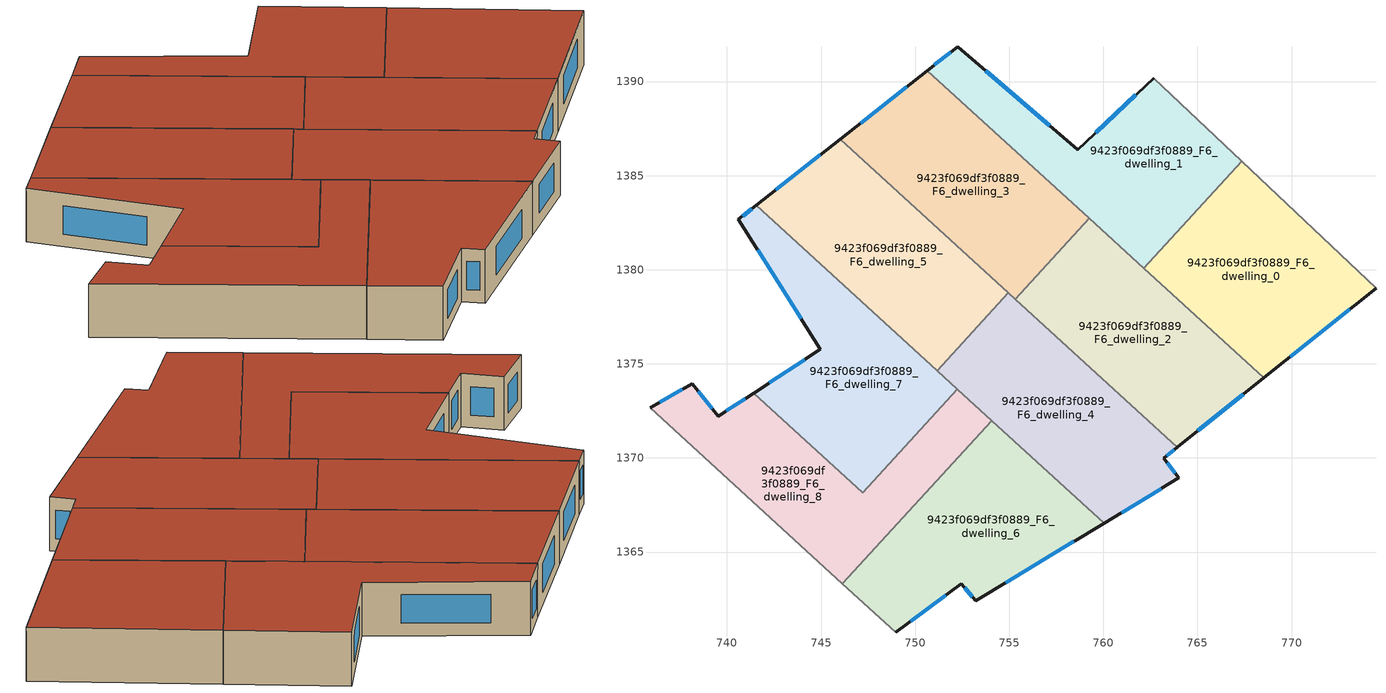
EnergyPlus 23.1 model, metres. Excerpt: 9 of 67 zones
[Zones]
9423f069df3f0889_F6_dwelling_0
 floor to 9423f069df3f0889_F5_dwelling_0 (EU_floor_Construction): 774.49,1379.03 768.52,1374.25 762.14,1380.08 767.35,1385.78 z18
 wall outside (EU_wall_Construction): 768.52,1374.25 774.49,1379.03 z18:21
 wall to 9423f069df3f0889_F6_dwelling_1 (EU_wall_Construction): 767.35,1385.78 762.14,1380.08 z18:21
 wall adiabatic (EU_wall_Construction): 774.49,1379.03 767.35,1385.78 z18:21
 wall to 9423f069df3f0889_F6_dwelling_2 (EU_wall_Construction): 762.14,1380.08 768.52,1374.25 z18:21
 window (EU_Window_Construction): 769.92,1375.37 773.09,1377.91 z18.7:20.3
 roof outside (EU_roof_Construction): 774.49,1379.03 767.35,1385.78 762.14,1380.08 768.52,1374.25 z21
9423f069df3f0889_F6_dwelling_1
 floor to 9423f069df3f0889_F5_dwelling_1 (EU_floor_Construction): 762.68,1390.19 767.35,1385.78 762.14,1380.08 750.64,1390.58 752.26,1391.86 758.65,1386.37 z18
 wall outside (EU_wall_Construction): 762.68,1390.19 758.65,1386.37 752.26,1391.86 750.64,1390.58 z18:21
 wall adiabatic (EU_wall_Construction): 767.35,1385.78 762.68,1390.19 z18:21
 wall to 9423f069df3f0889_F6_dwelling_3 (EU_wall_Construction): 750.64,1390.58 759.24,1382.73 z18:21
 wall to 9423f069df3f0889_F6_dwelling_2 (EU_wall_Construction): 759.24,1382.73 762.14,1380.08 z18:21
 window (EU_Window_Construction): 751.88,1391.56 751.02,1390.88 / 757.15,1387.66 753.76,1390.57 / 761.73,1389.29 759.6,1387.27 z18.7:20.3
 roof outside (EU_roof_Construction): 762.14,1380.08 767.35,1385.78 762.68,1390.19 758.65,1386.37 752.26,1391.86 750.64,1390.58 z21
9423f069df3f0889_F6_dwelling_2
 floor to 9423f069df3f0889_F5_dwelling_2 (EU_floor_Construction): 768.52,1374.25 763.93,1370.57 755.32,1378.44 759.24,1382.73 z18
 wall outside (EU_wall_Construction): 763.93,1370.57 768.52,1374.25 z18:21
 wall to 9423f069df3f0889_F6_dwelling_3 (EU_wall_Construction): 759.24,1382.73 755.32,1378.44 z18:21
 wall to 9423f069df3f0889_F6_dwelling_4 (EU_wall_Construction): 755.32,1378.44 763.93,1370.57 z18:21
 window (EU_Window_Construction): 765.01,1371.43 767.44,1373.39 z18.7:20.3
 roof outside (EU_roof_Construction): 768.52,1374.25 759.24,1382.73 755.32,1378.44 763.93,1370.57 z21
9423f069df3f0889_F6_dwelling_3
 floor to 9423f069df3f0889_F5_dwelling_3 (EU_floor_Construction): 759.24,1382.73 755.32,1378.44 746.01,1386.93 750.64,1390.58 z18
 wall outside (EU_wall_Construction): 750.64,1390.58 746.01,1386.93 z18:21
 wall to 9423f069df3f0889_F6_dwelling_5 (EU_wall_Construction): 746.01,1386.93 754.95,1378.77 z18:21
 wall to 9423f069df3f0889_F6_dwelling_4 (EU_wall_Construction): 754.95,1378.77 755.31,1378.44 z18:21
 window (EU_Window_Construction): 749.55,1389.73 747.1,1387.79 z18.7:20.3
 roof outside (EU_roof_Construction): 755.32,1378.44 759.24,1382.73 750.64,1390.58 746.01,1386.93 z21
9423f069df3f0889_F6_dwelling_4
 floor to 9423f069df3f0889_F5_dwelling_4 (EU_floor_Construction): 763.93,1370.57 763.21,1369.99 764,1368.94 760.03,1366.53 751.17,1374.63 754.95,1378.77 z18
 wall outside (EU_wall_Construction): 760.03,1366.53 764,1368.94 763.21,1369.99 763.93,1370.57 z18:21
 wall to 9423f069df3f0889_F6_dwelling_5 (EU_wall_Construction): 754.95,1378.77 751.17,1374.63 z18:21
 wall to 9423f069df3f0889_F6_dwelling_6 (EU_wall_Construction): 754.06,1371.99 760.03,1366.53 z18:21
 wall to 9423f069df3f0889_F6_dwelling_8 (EU_wall_Construction): 752.24,1373.65 754.06,1371.99 z18:21
 wall to 9423f069df3f0889_F6_dwelling_7 (EU_wall_Construction): 751.17,1374.63 752.24,1373.65 z18:21
 window (EU_Window_Construction): 763.38,1370.13 763.76,1370.43 / 763.81,1369.18 763.39,1369.74 / 760.97,1367.1 763.07,1368.37 z18.7:20.3
 roof outside (EU_roof_Construction): 764,1368.94 763.21,1369.99 763.93,1370.57 754.95,1378.77 751.17,1374.63 760.03,1366.53 z21
9423f069df3f0889_F6_dwelling_5
 floor to 9423f069df3f0889_F5_dwelling_5 (EU_floor_Construction): 754.95,1378.77 751.17,1374.63 741.54,1383.42 746.01,1386.93 z18
 wall outside (EU_wall_Construction): 746.01,1386.93 741.54,1383.42 z18:21
 wall to 9423f069df3f0889_F6_dwelling_7 (EU_wall_Construction): 741.54,1383.42 751.17,1374.63 z18:21
 window (EU_Window_Construction): 744.96,1386.11 742.59,1384.24 z18.7:20.3
 roof outside (EU_roof_Construction): 751.17,1374.63 754.95,1378.77 746.01,1386.93 741.54,1383.42 z21
9423f069df3f0889_F6_dwelling_6
 floor to 9423f069df3f0889_F5_dwelling_6 (EU_floor_Construction): 760.03,1366.53 753.23,1362.4 752.44,1363.31 748.96,1360.73 746.14,1363.31 754.06,1371.99 z18
 wall outside (EU_wall_Construction): 748.96,1360.73 752.44,1363.31 753.23,1362.4 760.03,1366.53 z18:21
 wall adiabatic (EU_wall_Construction): 746.14,1363.31 748.96,1360.73 z18:21
 wall to 9423f069df3f0889_F6_dwelling_8 (EU_wall_Construction): 754.06,1371.99 746.14,1363.31 z18:21
 window (EU_Window_Construction): 752.62,1363.1 753.04,1362.61 / 749.77,1361.33 751.62,1362.7 / 754.83,1363.37 758.44,1365.56 z18.7:20.3
 roof outside (EU_roof_Construction): 760.03,1366.53 754.06,1371.99 746.14,1363.31 748.96,1360.73 752.44,1363.31 753.23,1362.4 z21
9423f069df3f0889_F6_dwelling_7
 floor to 9423f069df3f0889_F5_dwelling_7 (EU_floor_Construction): 752.24,1373.65 747.22,1368.15 741.42,1373.44 744.96,1375.77 740.61,1382.68 741.54,1383.42 z18
 wall outside (EU_wall_Construction): 741.54,1383.42 740.61,1382.68 744.96,1375.77 741.42,1373.44 z18:21
 wall to 9423f069df3f0889_F6_dwelling_8 (EU_wall_Construction): 741.42,1373.44 747.22,1368.15 752.24,1373.65 z18:21
 window (EU_Window_Construction): 744.13,1375.23 742.25,1373.99 / 741.63,1381.06 743.94,1377.39 / 741.32,1383.24 740.83,1382.85 z18.7:20.3
 roof outside (EU_roof_Construction): 747.22,1368.15 752.24,1373.65 741.54,1383.42 740.61,1382.68 744.96,1375.77 741.42,1373.44 z21
9423f069df3f0889_F6_dwelling_8
 floor to 9423f069df3f0889_F5_dwelling_8 (EU_floor_Construction): 752.24,1373.65 754.06,1371.99 746.14,1363.31 735.91,1372.66 738.16,1373.94 739.53,1372.21 741.42,1373.44 747.22,1368.15 z18
 wall outside (EU_wall_Construction): 741.42,1373.44 739.53,1372.21 738.16,1373.94 735.91,1372.66 z18:21
 wall adiabatic (EU_wall_Construction): 735.91,1372.66 746.14,1363.31 z18:21
 window (EU_Window_Construction): 737.64,1373.64 736.44,1372.96 / 739.21,1372.61 738.49,1373.53 / 740.97,1373.15 739.97,1372.5 z18.7:20.3
 roof outside (EU_roof_Construction): 746.14,1363.31 754.06,1371.99 752.24,1373.65 747.22,1368.15 741.42,1373.44 739.53,1372.21 738.16,1373.94 735.91,1372.66 z21
[Building]
EU S2 Campaign: North Axis=0; Terrain=City; Solar Distribution=FullExterior
[Site:Location]
Budapest.Ferenc.Liszt.Intl.AP: Latitude=47.437; Longitude=19.256; Time Zone=1; Elevation=185
[SizingPeriod:WeatherFileDays]
AnnualSizingPeriod: Begin Month=1; Begin Day of Month=1; End Month=12; End Day of Month=31; Day of Week for Start Day=Monday; Use Weather File Daylight Saving Period=No; Use Weather File Rain and Snow Indicators=No
[MATERIAL]
EU_InternalMass_Material: Roughness=MediumRough; Thickness=0.1; Conductivity=1; Density=1800; Specific Heat=900; Thermal Absorptance=0.9; Solar Absorptance=0.7; Visible Absorptance=0.7
[MATERIAL:NOMASS] Roughness=MediumRough; Thermal Absorptance=0.9; Solar Absorptance=0.7; Visible Absorptance=0.7
Name | Thermal Resistance
EU_wall_NoMass | 0.832559
EU_roof_NoMass | 1.39638
EU_floor_NoMass | 0.872794
[WINDOWMATERIAL:SIMPLEGLAZINGSYSTEM]
EU_Window_SimpleGlazing: UFactor=2.79869; Solar Heat Gain Coefficient=0.75; Visible Transmittance=0.75
[CONSTRUCTION]
EU_wall_Construction: EU_wall_NoMass
EU_roof_Construction: EU_roof_NoMass
EU_floor_Construction: EU_floor_NoMass
EU_Window_Construction: EU_Window_SimpleGlazing
EU_InternalMass_Construction: EU_InternalMass_Material
[ZONE] Type=1; Multiplier=1; Ceiling Height=autocalculate; Floor Area=autocalculate; Part of Total Floor Area=Yes
Name | Volume
9423f069df3f0889_F6_dwelling_0 | 211.507
9423f069df3f0889_F6_dwelling_1; 9423f069df3f0889_F6_dwelling_2 | 211.51
9423f069df3f0889_F6_dwelling_3 | 211.516
9423f069df3f0889_F6_dwelling_4 | 211.486
9423f069df3f0889_F6_dwelling_5 | 211.491
9423f069df3f0889_F6_dwelling_6 | 211.538
9423f069df3f0889_F6_dwelling_7 | 211.527
9423f069df3f0889_F6_dwelling_8 | 211.492
[INTERNALMASS] Construction=EU_InternalMass_Construction
Name | Zone or ZoneList | Surface Area
9423f069df3f0889_F6_dwelling_0_EU_InternalMass | 9423f069df3f0889_F6_dwelling_0 | 70.5026
9423f069df3f0889_F6_dwelling_1_EU_InternalMass | 9423f069df3f0889_F6_dwelling_1 | 70.504
9423f069df3f0889_F6_dwelling_2_EU_InternalMass | 9423f069df3f0889_F6_dwelling_2 | 70.502
9423f069df3f0889_F6_dwelling_3_EU_InternalMass | 9423f069df3f0889_F6_dwelling_3 | 70.5061
9423f069df3f0889_F6_dwelling_4_EU_InternalMass | 9423f069df3f0889_F6_dwelling_4 | 70.4942
9423f069df3f0889_F6_dwelling_5_EU_InternalMass | 9423f069df3f0889_F6_dwelling_5 | 70.4978
9423f069df3f0889_F6_dwelling_6_EU_InternalMass | 9423f069df3f0889_F6_dwelling_6 | 70.5147
9423f069df3f0889_F6_dwelling_7_EU_InternalMass | 9423f069df3f0889_F6_dwelling_7 | 70.5113
9423f069df3f0889_F6_dwelling_8_EU_InternalMass | 9423f069df3f0889_F6_dwelling_8 | 70.4971
[OTHEREQUIPMENT] Fuel Type=Electricity; Design Level Calculation Method=Watts/Area; Power per Zone Floor Area=1; Fraction Latent=0; Fraction Radiant=0; Fraction Lost=0; Carbon Dioxide Generation Rate=0; EndUse Subcategory=EU_Step8_InternalGains
Name | Zone or ZoneList or Space or SpaceList | Schedule
EU_Step8_InternalGain_9423f069df3f0889_F6_dwelling_0_f000 | 9423f069df3f0889_F6_dwelling_0 | EU_Step8_GainSchedule_9423f069df3f0889_F6_dwelling_0_f000
EU_Step8_InternalGain_9423f069df3f0889_F6_dwelling_1_f000 | 9423f069df3f0889_F6_dwelling_1 | EU_Step8_GainSchedule_9423f069df3f0889_F6_dwelling_1_f000
EU_Step8_InternalGain_9423f069df3f0889_F6_dwelling_2_f000 | 9423f069df3f0889_F6_dwelling_2 | EU_Step8_GainSchedule_9423f069df3f0889_F6_dwelling_2_f000
EU_Step8_InternalGain_9423f069df3f0889_F6_dwelling_3_f000 | 9423f069df3f0889_F6_dwelling_3 | EU_Step8_GainSchedule_9423f069df3f0889_F6_dwelling_3_f000
EU_Step8_InternalGain_9423f069df3f0889_F6_dwelling_4_f000 | 9423f069df3f0889_F6_dwelling_4 | EU_Step8_GainSchedule_9423f069df3f0889_F6_dwelling_4_f000
EU_Step8_InternalGain_9423f069df3f0889_F6_dwelling_5_f000 | 9423f069df3f0889_F6_dwelling_5 | EU_Step8_GainSchedule_9423f069df3f0889_F6_dwelling_5_f000
EU_Step8_InternalGain_9423f069df3f0889_F6_dwelling_6_f000 | 9423f069df3f0889_F6_dwelling_6 | EU_Step8_GainSchedule_9423f069df3f0889_F6_dwelling_6_f000
EU_Step8_InternalGain_9423f069df3f0889_F6_dwelling_7_f000 | 9423f069df3f0889_F6_dwelling_7 | EU_Step8_GainSchedule_9423f069df3f0889_F6_dwelling_7_f000
EU_Step8_InternalGain_9423f069df3f0889_F6_dwelling_8_f000 | 9423f069df3f0889_F6_dwelling_8 | EU_Step8_GainSchedule_9423f069df3f0889_F6_dwelling_8_f000
[ZONEVENTILATION:DESIGNFLOWRATE] Schedule=EU_AlwaysOn; Design Flow Rate Calculation Method=AirChanges/Hour; Air Changes per Hour=0.475469; Ventilation Type=Natural; Fan Pressure Rise=0; Fan Total Efficiency=1; Constant Term Coefficient=1; Temperature Term Coefficient=0; Velocity Term Coefficient=0; Velocity Squared Term Coefficient=0; Minimum Indoor Temperature=-100; Maximum Indoor Temperature=100; Delta Temperature=-100; Minimum Outdoor Temperature=-100; Maximum Outdoor Temperature=100; Maximum Wind Speed=40
Name | Zone or ZoneList or Space or SpaceList
EU_ConstantAir_9423f069df3f0889_F6_dwelling_0 | 9423f069df3f0889_F6_dwelling_0
EU_ConstantAir_9423f069df3f0889_F6_dwelling_1 | 9423f069df3f0889_F6_dwelling_1
EU_ConstantAir_9423f069df3f0889_F6_dwelling_2 | 9423f069df3f0889_F6_dwelling_2
EU_ConstantAir_9423f069df3f0889_F6_dwelling_3 | 9423f069df3f0889_F6_dwelling_3
EU_ConstantAir_9423f069df3f0889_F6_dwelling_4 | 9423f069df3f0889_F6_dwelling_4
EU_ConstantAir_9423f069df3f0889_F6_dwelling_5 | 9423f069df3f0889_F6_dwelling_5
EU_ConstantAir_9423f069df3f0889_F6_dwelling_6 | 9423f069df3f0889_F6_dwelling_6
EU_ConstantAir_9423f069df3f0889_F6_dwelling_7 | 9423f069df3f0889_F6_dwelling_7
EU_ConstantAir_9423f069df3f0889_F6_dwelling_8 | 9423f069df3f0889_F6_dwelling_8
[HVACTEMPLATE:THERMOSTAT] Constant Heating Setpoint=20; Constant Cooling Setpoint=50
EU_HeatOnly_9423f069df3f0889_F3_dwelling_4; EU_HeatOnly_9423f069df3f0889_F3_dwelling_5; EU_HeatOnly_9423f069df3f0889_F3_dwelling_6; EU_HeatOnly_9423f069df3f0889_F3_dwelling_7; EU_HeatOnly_9423f069df3f0889_F3_dwelling_8; EU_HeatOnly_9423f069df3f0889_F3_dwelling_9; EU_HeatOnly_9423f069df3f0889_F4_dwelling_0; EU_HeatOnly_9423f069df3f0889_F4_dwelling_1; EU_HeatOnly_9423f069df3f0889_F4_dwelling_2; EU_HeatOnly_9423f069df3f0889_F4_dwelling_3; EU_HeatOnly_9423f069df3f0889_F4_dwelling_4; EU_HeatOnly_9423f069df3f0889_F4_dwelling_5; EU_HeatOnly_9423f069df3f0889_F4_dwelling_6; EU_HeatOnly_9423f069df3f0889_F4_dwelling_7; EU_HeatOnly_9423f069df3f0889_F4_dwelling_8; EU_HeatOnly_9423f069df3f0889_F5_dwelling_0; EU_HeatOnly_9423f069df3f0889_F5_dwelling_1; EU_HeatOnly_9423f069df3f0889_F5_dwelling_2; EU_HeatOnly_9423f069df3f0889_F5_dwelling_3; EU_HeatOnly_9423f069df3f0889_F5_dwelling_4; EU_HeatOnly_9423f069df3f0889_F5_dwelling_5; EU_HeatOnly_9423f069df3f0889_F5_dwelling_6; EU_HeatOnly_9423f069df3f0889_F5_dwelling_7; EU_HeatOnly_9423f069df3f0889_F5_dwelling_8; EU_HeatOnly_9423f069df3f0889_F6_dwelling_0; EU_HeatOnly_9423f069df3f0889_F6_dwelling_1; EU_HeatOnly_9423f069df3f0889_F6_dwelling_2; EU_HeatOnly_9423f069df3f0889_F6_dwelling_3; EU_HeatOnly_9423f069df3f0889_F6_dwelling_4; EU_HeatOnly_9423f069df3f0889_F6_dwelling_5; EU_HeatOnly_9423f069df3f0889_F6_dwelling_6; EU_HeatOnly_9423f069df3f0889_F6_dwelling_7; EU_HeatOnly_9423f069df3f0889_F6_dwelling_8
[HVACTEMPLATE:ZONE:IDEALLOADSAIRSYSTEM] System Availability Schedule=EU_AlwaysOn; Maximum Heating Supply Air Temperature=50; Minimum Cooling Supply Air Temperature=13; Maximum Heating Supply Air Humidity Ratio=0.0156; Minimum Cooling Supply Air Humidity Ratio=0.0077; Heating Limit=NoLimit; Cooling Limit=NoLimit; Heating Availability Schedule=EU_AlwaysOn; Cooling Availability Schedule=EU_CoolingOff; Dehumidification Control Type=ConstantSensibleHeatRatio; Cooling Sensible Heat Ratio=0.7; Dehumidification Setpoint=60; Humidification Control Type=None; Humidification Setpoint=30; Outdoor Air Method=None; Outdoor Air Flow Rate per Person=0.00944; Outdoor Air Flow Rate per Zone Floor Area=0; Outdoor Air Flow Rate per Zone=0; Demand Controlled Ventilation Type=None; Outdoor Air Economizer Type=NoEconomizer; Heat Recovery Type=None; Sensible Heat Recovery Effectiveness=0.7; Latent Heat Recovery Effectiveness=0.65
Name | Template Thermostat
9423f069df3f0889_F6_dwelling_0 | EU_HeatOnly_9423f069df3f0889_F6_dwelling_0
9423f069df3f0889_F6_dwelling_1 | EU_HeatOnly_9423f069df3f0889_F6_dwelling_1
9423f069df3f0889_F6_dwelling_2 | EU_HeatOnly_9423f069df3f0889_F6_dwelling_2
9423f069df3f0889_F6_dwelling_3 | EU_HeatOnly_9423f069df3f0889_F6_dwelling_3
9423f069df3f0889_F6_dwelling_4 | EU_HeatOnly_9423f069df3f0889_F6_dwelling_4
9423f069df3f0889_F6_dwelling_5 | EU_HeatOnly_9423f069df3f0889_F6_dwelling_5
9423f069df3f0889_F6_dwelling_6 | EU_HeatOnly_9423f069df3f0889_F6_dwelling_6
9423f069df3f0889_F6_dwelling_7 | EU_HeatOnly_9423f069df3f0889_F6_dwelling_7
9423f069df3f0889_F6_dwelling_8 | EU_HeatOnly_9423f069df3f0889_F6_dwelling_8
[SIZING:ZONE] Zone Cooling Design Supply Air Temperature Input Method=SupplyAirTemperature; Zone Cooling Design Supply Air Temperature=13; Zone Heating Design Supply Air Temperature Input Method=SupplyAirTemperature; Zone Heating Design Supply Air Temperature=50; Zone Cooling Design Supply Air Humidity Ratio=0.008; Zone Heating Design Supply Air Humidity Ratio=0.008; Cooling Design Air Flow Method=DesignDay; Cooling Design Air Flow Rate=0; Cooling Minimum Air Flow per Zone Floor Area=0.000762; Cooling Minimum Air Flow=0; Cooling Minimum Air Flow Fraction=0.2; Heating Design Air Flow Method=DesignDay; Heating Design Air Flow Rate=0; Heating Maximum Air Flow per Zone Floor Area=0.002032; Heating Maximum Air Flow=0.141576; Heating Maximum Air Flow Fraction=0.3; Account for Dedicated Outdoor Air System=No; Dedicated Outdoor Air System Control Strategy=NeutralSupplyAir; Dedicated Outdoor Air Low Setpoint Temperature for Design=autosize; Dedicated Outdoor Air High Setpoint Temperature for Design=autosize; Zone Load Sizing Method=Sensible Load Only No Latent Load; Zone Latent Cooling Design Supply Air Humidity Ratio Input Method=HumidityRatioDifference; Zone Cooling Design Supply Air Humidity Ratio Difference=0.005; Zone Latent Heating Design Supply Air Humidity Ratio Input Method=HumidityRatioDifference; Zone Humidification Design Supply Air Humidity Ratio Difference=0.005
9423f069df3f0889_F6_dwelling_0; 9423f069df3f0889_F6_dwelling_1; 9423f069df3f0889_F6_dwelling_2; 9423f069df3f0889_F6_dwelling_3; 9423f069df3f0889_F6_dwelling_4; 9423f069df3f0889_F6_dwelling_5; 9423f069df3f0889_F6_dwelling_6; 9423f069df3f0889_F6_dwelling_7; 9423f069df3f0889_F6_dwelling_8
[SCHEDULE:CONSTANT]
Name | Hourly Value
EU_AlwaysOn | 1
EU_CoolingOff | 0
[SCHEDULE:FILE] Column Number=1; Rows to Skip at Top=0; Number of Hours of Data=8760; Column Separator=Comma; Interpolate to Timestep=No; Minutes per Item=60; Adjust Schedule for Daylight Savings=Yes
Name | File
EU_Step8_GainSchedule_9423f069df3f0889_F6_dwelling_0_f000 | ../../schedules/9423f069df3f0889/9423f069df3f0889_F6_dwelling_0_f000_gain.csv
EU_Step8_GainSchedule_9423f069df3f0889_F6_dwelling_1_f000 | ../../schedules/9423f069df3f0889/9423f069df3f0889_F6_dwelling_1_f000_gain.csv
EU_Step8_GainSchedule_9423f069df3f0889_F6_dwelling_2_f000 | ../../schedules/9423f069df3f0889/9423f069df3f0889_F6_dwelling_2_f000_gain.csv
EU_Step8_GainSchedule_9423f069df3f0889_F6_dwelling_3_f000 | ../../schedules/9423f069df3f0889/9423f069df3f0889_F6_dwelling_3_f000_gain.csv
EU_Step8_GainSchedule_9423f069df3f0889_F6_dwelling_4_f000 | ../../schedules/9423f069df3f0889/9423f069df3f0889_F6_dwelling_4_f000_gain.csv
EU_Step8_GainSchedule_9423f069df3f0889_F6_dwelling_5_f000 | ../../schedules/9423f069df3f0889/9423f069df3f0889_F6_dwelling_5_f000_gain.csv
EU_Step8_GainSchedule_9423f069df3f0889_F6_dwelling_6_f000 | ../../schedules/9423f069df3f0889/9423f069df3f0889_F6_dwelling_6_f000_gain.csv
EU_Step8_GainSchedule_9423f069df3f0889_F6_dwelling_7_f000 | ../../schedules/9423f069df3f0889/9423f069df3f0889_F6_dwelling_7_f000_gain.csv
EU_Step8_GainSchedule_9423f069df3f0889_F6_dwelling_8_f000 | ../../schedules/9423f069df3f0889/9423f069df3f0889_F6_dwelling_8_f000_gain.csv
